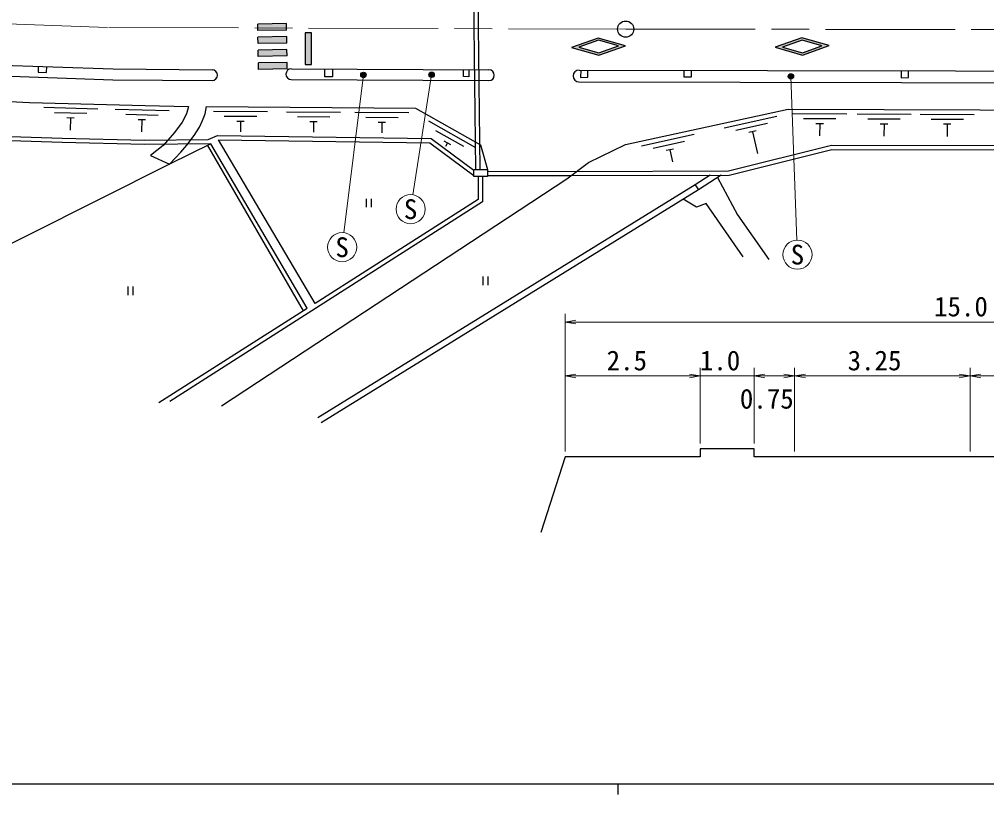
# Model space of a CAD drawing. Units: millimetres at full size, sheet at 1:1000, with parts at other scales. Extents: x 40000 to 680000, y 20000 to 380000.
# Drawn here: x 212561 to 302151, y 204000 to 275856 of the extents above; entities that cross this region are included whole.
import ezdxf
from ezdxf.enums import TextEntityAlignment as Align

# ---------------------------------------------------------------- set-up
doc = ezdxf.new("R2010")
doc.units = ezdxf.units.MM
doc.header["$LTSCALE"] = 1000
doc.linetypes.add('CHAIN', pattern=[18.5, 12, -1.5, 3.5, -1.5])
for name, color, linetype, lineweight in [('M-BGD', 7, 'Continuous', 25), ('M-BGD-HTXT', 7, 'Continuous', 13), ('M-BMK', 2, 'CHAIN', 13), ('M-BMK-SRVR', 3, 'Continuous', 25), ('M-STR-HTXT', 7, 'Continuous', 13), ('M-STR-STRC', 7, 'Continuous', 25), ('M-TTL-BAND', 7, 'Continuous', 25)]:
    doc.layers.add(name, color=color, linetype=linetype, lineweight=lineweight)
doc.styles.add('ＭＳ ゴシック', font='')
doc.styles.get('ＭＳ ゴシック').set_extended_font_data('MS Gothic')

# ---------------------------------------------------------------- blocks, each defined once
blk = doc.blocks.new('open_arrow')
at = {"color": 0, "linetype": 'Continuous', "lineweight": -2}
blk.add_lwpolyline([(7.5, 1.25), (0, 0), (7.5, -1.25)], dxfattribs=at)

msp = doc.modelspace()

# ---------------------------------------------------------------- hatches: boundary and pattern name
at = {"layer": 'M-STR-STRC'}
for points in [[(237303, 275459), (237310, 275053), (237314, 274859), (234651, 274812), (234646, 275062), (234640, 275412)], [(237324, 274259), (234661, 274212), (234672, 273613), (237335, 273659)], [(239621, 274617), (239021, 274617), (239021, 271683), (239621, 271683)], [(237345, 273059), (234682, 273013), (234692, 272413), (237356, 272459)], [(237376, 271259), (237366, 271859), (234703, 271813), (234713, 271213)], [(244648, 270829, -1), (244209, 270590, -0.41421), (244309, 270929, -0.41421)], [(250964, 270837, -1), (250525, 270598, -0.41421), (250625, 270937, -0.41421)], [(284237, 270687, -1), (283798, 270447, -0.41421), (283898, 270787, -0.41421)]]:
    msp.add_hatch(color=256, dxfattribs=at).paths.add_polyline_path(points)
h = msp.add_hatch(color=256, dxfattribs=at)
h.paths.add_polyline_path([(285046, 274150), (282573, 273268), (285098, 272550), (287571, 273432)])
h.paths.add_polyline_path([(286898, 273410), (285091, 272766), (283246, 273290), (285053, 273934)], flags=16)
h = msp.add_hatch(color=256, dxfattribs=at)
h.paths.add_polyline_path([(266185, 274126), (263713, 273244), (266238, 272527), (268710, 273409)])
h.paths.add_polyline_path([(268038, 273387), (266231, 272743), (264386, 273267), (266193, 273911)], flags=16)

# ---------------------------------------------------------------- linework, layer by layer
at = {"layer": 'M-BGD'}
for p, q in [((254558, 283192), (254802, 261937)), ((254958, 283191), (255202, 261937)), ((237752, 271278), (256055, 271177)), ((237747, 270278), (256050, 270177)), ((219817, 267545), (214818, 267671)), ((218806, 267120), (215807, 267196)), ((226425, 267379), (221426, 267505)), ((225414, 266954), (222415, 267030)), ((235549, 267278), (230549, 267316)), ((242315, 267228), (237315, 267265)), ((248642, 267181), (243642, 267218)), ((289191, 267066), (284191, 267087)), ((295150, 267041), (290150, 267062)), ((301000, 267017), (296000, 267038)), ((217645, 266699), (216945, 266717)), ((217295, 266708), (217267, 265584)), ((224253, 266533), (223553, 266551)), ((223903, 266542), (223875, 265417)), ((234546, 266836), (231546, 266858)), ((233392, 266394), (232693, 266400)), ((233042, 266397), (233035, 265435)), ((241312, 266785), (238312, 266808)), ((240158, 266344), (239458, 266349)), ((239808, 266347), (239801, 265413)), ((247639, 266738), (244639, 266761)), ((246485, 266297), (245785, 266302)), ((246135, 266299), (246128, 265352)), ((254829, 263960), (250477, 266421)), ((282726, 266853), (277841, 265784)), ((281845, 266199), (278915, 265558)), ((288189, 266620), (285189, 266632)), ((287037, 266175), (286337, 266178)), ((286687, 266176), (286683, 265051)), ((294148, 266595), (291148, 266608)), ((292997, 266150), (292297, 266153)), ((292647, 266151), (292642, 265026)), ((299998, 266571), (296998, 266583)), ((298847, 266126), (298147, 266129)), ((298497, 266127), (298492, 265002)), ((253737, 264060), (251126, 265537)), ((280818, 265514), (280134, 265364)), ((280476, 265439), (280914, 263436)), ((252515, 264235), (251905, 264579)), ((252210, 264407), (252027, 264083)), ((275061, 265175), (270177, 264106)), ((274180, 264522), (271250, 263880)), ((229990, 264163), (238836, 248855)), ((273153, 263836), (272469, 263687)), ((272811, 263761), (273052, 262662)), ((224713, 263226), (226481, 262428)), ((255930, 261780), (264184, 261768)), ((255930, 261380), (263645, 261369)), ((276546, 261415), (275151, 260516)), ((277568, 261418), (275448, 260054)), ((275151, 260516), (240213, 238928)), ((275448, 260054), (240511, 238465)), ((275151, 260516), (275448, 260054)), ((244670, 259221), (244670, 258438)), ((245137, 259221), (245137, 258438)), ((255473, 252016), (255473, 251234)), ((255940, 252016), (255940, 251234)), ((222602, 251081), (222602, 250299)), ((223069, 251081), (223069, 250299))]:
    msp.add_line(p, q, dxfattribs=at)
for points in [[(175560, 274849), (182250, 273931), (187880, 273294), (195473, 272570), (203778, 271960), (210059, 271653), (221245, 271263), (230422, 271184)], [(175424, 273859), (182126, 272939), (187777, 272299), (195388, 271573), (203717, 270961), (210017, 270654), (221223, 270263), (230414, 270184)], [(264396, 271160), (369017, 270958), (386637, 270841), (391257, 270919), (396905, 271035), (403223, 271242), (407862, 271431), (413228, 271689), (417825, 271888), (423172, 272214), (426462, 272455), (431107, 272779), (435675, 273139), (439078, 273431)], [(175061, 271484), (184224, 270375), (195288, 269225), (203793, 268654), (213488, 268154), (224214, 267885), (228242, 267790), (228042, 267112), (227634, 266325), (226938, 265362), (225868, 264178), (224713, 263226)], [(214317, 271505), (214309, 270952), (215081, 270938), (215100, 271477)], [(264393, 270060), (369012, 269858), (386642, 269741), (391277, 269819), (396935, 269936), (403263, 270143), (407910, 270333), (413278, 270590), (417882, 270790), (423246, 271116), (426541, 271358), (431188, 271682), (435765, 272043), (439172, 272335)], [(241568, 271257), (241568, 270516), (240840, 270523), (240844, 271261)], [(254188, 271187), (254178, 270542), (253683, 270546), (253687, 271190)], [(264556, 271160), (264545, 270477), (265212, 270485), (265213, 271159)], [(274106, 271142), (274100, 270528), (274815, 270531), (274816, 271140)], [(294238, 271103), (294241, 270448), (294925, 270451), (294927, 271101)], [(231289, 240044), (263266, 261088), (265283, 262582), (268697, 264243), (283755, 267538), (301550, 267465), (315224, 267389), (329603, 267383), (347007, 267349), (367469, 267286), (387972, 267368), (401037, 267592), (415443, 268120), (419771, 268331), (406519, 251454), (419009, 242884)], [(176404, 267873), (182545, 267046), (185524, 266661), (189964, 266200), (190493, 266431), (193494, 266169), (199144, 265699), (203734, 265385), (209809, 265063), (216524, 264842), (224142, 264662), (230034, 264712), (230908, 265097), (250718, 264822), (254645, 261881)], [(225492, 240345), (239208, 249092), (230295, 264314), (224139, 264262), (216512, 264442), (209792, 264663), (203710, 264985), (199114, 265300), (193460, 265770), (190560, 266024), (190028, 265791), (185477, 266264), (182493, 266649), (176558, 267459)], [(226481, 262428), (227514, 263534), (228070, 264197), (228754, 265078), (229250, 265858), (229537, 266477), (229783, 267103), (229901, 267770)], [(229901, 267770), (249260, 267626), (255264, 264231), (255930, 261937)], [(264184, 261768), (278256, 261821), (287774, 264196), (347600, 264149), (348279, 264619), (378467, 264483), (379346, 264741), (389733, 264423), (399165, 264380), (415982, 264747), (416300, 265151), (417312, 265199)], [(230295, 264314), (226481, 262428), (200143, 249220), (191351, 243609)], [(239960, 249527), (230991, 264696), (250582, 264424), (254645, 261381)], [(263645, 261369), (278305, 261421), (287823, 263796), (347725, 263749), (348404, 264219), (378523, 264083), (379397, 264339), (389726, 264023), (399168, 263980), (416654, 264361)], [(255442, 261297), (255447, 258948), (226492, 240447)], [(255042, 261297), (255047, 259166), (239960, 249527)], [(277234, 261203), (279061, 257753), (281975, 253586)], [(279600, 253860), (276164, 258781), (275273, 258460), (274035, 259180)], [(345604, 228304), (338117, 235304), (325617, 235304), (325617, 236054), (320617, 236054), (320617, 235304), (280617, 235304), (280617, 236054), (275617, 236054), (275617, 235304), (263117, 235304), (260870, 228304)]]:
    msp.add_lwpolyline(points, dxfattribs=at)
msp.add_lwpolyline([(254645, 261937), (255930, 261937), (255930, 261297), (254645, 261297)], close=True, dxfattribs=at)
for centre, radius, start, end in [((230418, 270684), 500, 269.50911, 89.50911), ((237750, 270778), 500, 89.68432, 269.68432), ((256053, 270677), 500, 269.68432, 89.68432), ((264395, 270610), 550, 89.88894, 269.88894)]:
    msp.add_arc(centre, radius, start, end, dxfattribs=at)
at = {"layer": 'M-BGD-HTXT'}
for p, q in [((244428, 270710), (242620, 256077)), ((250745, 270718), (249008, 259596)), ((284017, 270567), (284576, 255400))]:
    msp.add_line(p, q, dxfattribs=at)
for centre in [(248800, 258262), (242454, 254737), (284626, 254051)]:
    msp.add_circle(centre, 1350, dxfattribs=at)
at = {"layer": 'M-BMK'}
msp.add_lwpolyline([(74281, 313963), (81560, 309936), (88241, 306615), (95391, 303237), (104010, 299357), (108880, 297329), (114589, 295071), (121406, 292525), (128314, 290139), (133858, 288398), (139625, 286715), (147193, 284783), (156091, 282661), (162546, 281255), (168501, 280061), (176809, 278633), (185035, 277541), (192429, 276743), (200388, 276058), (208732, 275546), (220857, 275107), (268720, 274951), (368937, 274828)], dxfattribs=at)
at = {"layer": 'M-BMK-SRVR'}
msp.add_circle((268720, 274951), 750, dxfattribs=at)
at = {"layer": 'M-STR-HTXT'}
for p, q in [((263117, 235804), (263117, 248554)), ((263117, 247804), (338117, 247804)), ((263117, 242804), (275617, 242804)), ((282617, 242804), (273617, 242804)), ((275617, 236554), (275617, 243554)), ((280617, 236554), (280617, 243554)), ((280617, 242804), (284367, 242804)), ((284367, 235804), (284367, 243554)), ((284367, 242804), (300617, 242804)), ((300617, 235804), (300617, 243554)), ((300617, 242804), (316867, 242804))]:
    msp.add_line(p, q, dxfattribs=at)
at = {"layer": 'M-STR-STRC'}
for p, q in [((237303, 275459), (234640, 275412)), ((234651, 274812), (234640, 275412)), ((237314, 274859), (237303, 275459)), ((237314, 274859), (234651, 274812)), ((237324, 274259), (234661, 274212)), ((234672, 273613), (234661, 274212)), ((237335, 273659), (237324, 274259)), ((285046, 274150), (282573, 273268)), ((287571, 273432), (285046, 274150)), ((237335, 273659), (234672, 273613)), ((266185, 274126), (263713, 273244)), ((266193, 273911), (264386, 273267)), ((264386, 273267), (266231, 272743)), ((268710, 273409), (266185, 274126)), ((268038, 273387), (266193, 273911)), ((266231, 272743), (268038, 273387)), ((266238, 272527), (268710, 273409)), ((282573, 273268), (285098, 272550)), ((285053, 273934), (283246, 273290)), ((283246, 273290), (285091, 272766)), ((286898, 273410), (285053, 273934)), ((285091, 272766), (286898, 273410)), ((285098, 272550), (287571, 273432)), ((237345, 273059), (234682, 273013)), ((234692, 272413), (234682, 273013)), ((237356, 272459), (234692, 272413)), ((237356, 272459), (237345, 273059)), ((263713, 273244), (266238, 272527)), ((237366, 271859), (234703, 271813)), ((234713, 271213), (234703, 271813)), ((237376, 271259), (237366, 271859)), ((237376, 271259), (234713, 271213))]:
    msp.add_line(p, q, dxfattribs=at)
msp.add_lwpolyline([(239621, 274617), (239021, 274617), (239021, 271683), (239621, 271683)], close=True, dxfattribs=at)
for centre in [(244428, 270710), (250745, 270718), (284017, 270567)]:
    msp.add_circle(centre, 250, dxfattribs=at)
at = {"layer": 'M-TTL-BAND'}
for p, q in [((40000, 205000), (579000, 205000)), ((268000, 205000), (268000, 204000))]:
    msp.add_line(p, q, dxfattribs=at)

# ---------------------------------------------------------------- block references
at = {"layer": 'M-STR-HTXT', "xscale": 133, "yscale": 133}
for p in [(263117, 247804), (263117, 242804), (280617, 242804), (280617, 242804), (284367, 242804), (300617, 242804)]:
    msp.add_blockref('open_arrow', p, dxfattribs=at)
at = {"layer": 'M-STR-HTXT', "xscale": 133, "yscale": 133, "rotation": 180}
for p in [(275617, 242804), (275617, 242804), (284367, 242804), (300617, 242804)]:
    msp.add_blockref('open_arrow', p, dxfattribs=at)

# ---------------------------------------------------------------- texts
at = {"layer": 'M-BGD-HTXT', "style": 'ＭＳ ゴシック'}
for p in [(248800, 258262), (242454, 254737), (284626, 254051)]:
    msp.add_text('S', height=1833, dxfattribs=at).set_placement(p, align=Align.MIDDLE_CENTER)
at = {"layer": 'M-STR-HTXT', "style": 'ＭＳ ゴシック'}
for s, p in [('15.0', (299772, 249242)), ('2.5', (268824, 244242)), ('1.0', (277459, 244242)), ('3.25', (291768, 244242)), ('0.75', (281787, 240694))]:
    msp.add_text(s, height=1833, dxfattribs=at).set_placement(p, align=Align.MIDDLE_CENTER)

doc.saveas('drawing.dxf')
